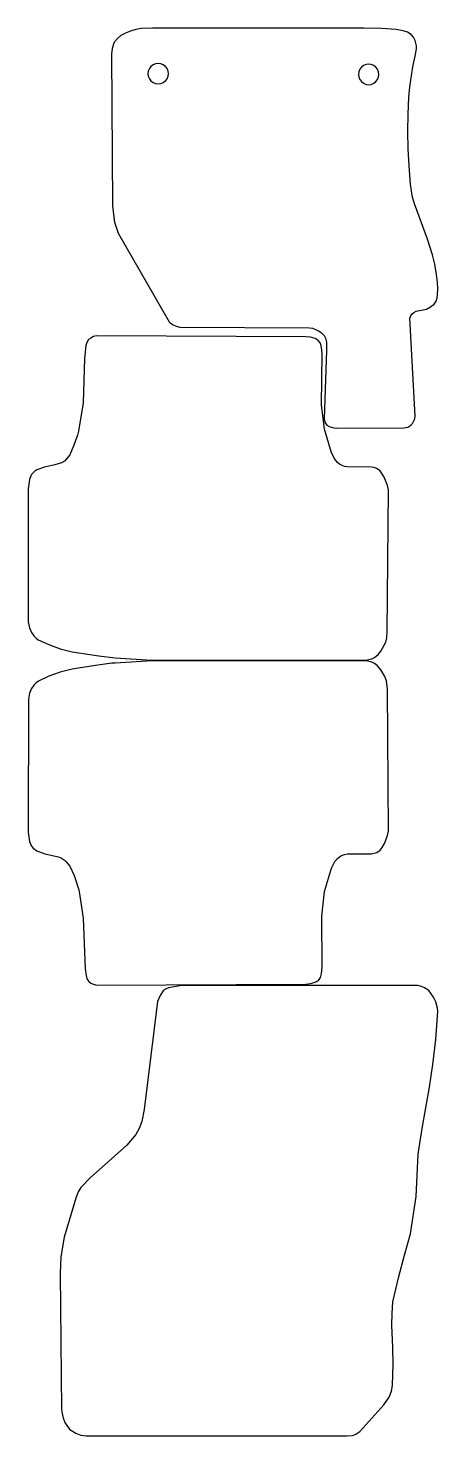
# Model space of a CAD drawing. Header units: millimetres. Extents: x 1918 to 2499, y 1 to 1999.
import ezdxf

# ---------------------------------------------------------------- set-up
doc = ezdxf.new("R2010")
doc.units = ezdxf.units.MM
doc.layers.add('1', color=7, linetype='Continuous')
doc.layers.add('11', color=7, linetype='Continuous')

msp = doc.modelspace()

# ---------------------------------------------------------------- linework, layer by layer
at = {"layer": '1', "color": 18}
for points in [[(2078.1, 1998.5), (2070.2, 1997.2), (2062.6, 1994.9), (2055.8, 1992.1), (2049.2, 1988.8), (2044.3, 1984.5), (2040, 1979.7), (2039.3, 1977.9), (2036.7, 1970.3), (2036, 1962.2), (2037.5, 1747), (2038.5, 1734.3), (2040, 1723.4), (2045.1, 1707.9), (2117.7, 1582.2), (2119.3, 1580.7), (2123.3, 1577.9), (2127.4, 1576.1), (2133, 1574.8), (2316.9, 1573.8), (2321.2, 1573), (2329.6, 1569.5), (2333.4, 1566.9), (2337.5, 1562.9), (2339.7, 1559.1), (2340.8, 1553.2), (2341, 1547.4), (2340.8, 1541.5), (2337.5, 1444.5), (2338.5, 1439.7), (2341.3, 1435.6), (2344.6, 1433.6), (2351.4, 1431.6), (2354.7, 1431.3), (2450.5, 1431.6), (2456.3, 1432.8), (2460.9, 1435.4), (2463.2, 1437.9), (2466.2, 1444.3), (2467, 1448.1), (2459.4, 1587.3), (2460.6, 1590.6), (2462.4, 1593.4), (2465, 1595.4), (2468, 1597.2), (2482.7, 1600.2), (2488.8, 1603.3), (2493.7, 1607.1), (2496.5, 1611.7), (2498, 1616), (2498.7, 1620.5), (2499, 1629.4), (2498.7, 1638.1), (2497.2, 1649.5), (2494.7, 1664.2), (2491.4, 1677.4), (2484.3, 1699.5), (2465.7, 1749.8), (2463.2, 1759), (2461.4, 1768.1), (2460.1, 1777.5), (2458.1, 1803.4), (2457.1, 1827.8), (2456.6, 1852.4), (2456.8, 1876.8), (2457.9, 1901.2), (2459.4, 1915.7), (2463.4, 1943.9), (2466.7, 1959.4), (2468.8, 1969.8), (2468.8, 1973.9), (2467, 1981.5), (2464.5, 1986), (2461.2, 1989.9), (2456.1, 1993.2), (2450, 1995.4), (2439.8, 1997), (2419.2, 1998.5), (2394.1, 1999), (2094.1, 1999)], [(2390.3, 1101.9), (2398.9, 1102.5), (2405.2, 1104), (2409.1, 1105.8), (2414.1, 1109.8), (2417.9, 1114.9), (2425.1, 1127.6), (2426.6, 1133.7), (2427.3, 1142.3), (2428.9, 1343.8), (2427.6, 1350.1), (2423, 1361.5), (2417.2, 1370.9), (2412.1, 1374), (2408.5, 1375.2), (2404.7, 1375.8), (2371, 1376.3), (2366.4, 1377), (2362.3, 1378.6), (2359.3, 1380.3), (2356.5, 1382.6), (2352.9, 1387.2), (2348.1, 1396.3), (2338.2, 1429.6), (2334.1, 1464.4), (2334.6, 1536.8), (2333.9, 1545.9), (2332.6, 1551.8), (2329.3, 1555.8), (2325, 1558.4), (2318.4, 1560.2), (2311.8, 1560.9), (2014.6, 1562.2), (2010.3, 1561.2), (2006.5, 1559.1), (2003.4, 1556.9), (2000.9, 1553), (1999.6, 1548.7), (1997.6, 1530.2), (1995.5, 1467.2), (1989.2, 1427.1), (1987.7, 1421.2), (1982.6, 1407), (1976.5, 1393.5), (1969.1, 1384.6), (1965.1, 1382.1), (1955.2, 1379.1), (1940.9, 1376), (1929.8, 1371.9), (1927, 1370.2), (1922.1, 1365.3), (1921.4, 1363.8), (1919.6, 1358.2), (1918.3, 1351.9), (1917.6, 1345.3), (1917.8, 1156.6), (1918.3, 1152), (1919.3, 1147.9), (1922.4, 1141.3), (1925.7, 1136.5), (1928.7, 1133.4), (1932, 1130.9), (1946.8, 1124), (1962.8, 1118.2), (1980, 1113.9), (2017.7, 1107.9), (2041, 1105.2), (2093.3, 1101.9)], [(2093.4, 1100.9), (2041.1, 1097.9), (2036.4, 1097.5), (2013.1, 1094.6), (1980.1, 1089.3), (1962.8, 1084.9), (1946.8, 1079.1), (1932.1, 1072.2), (1928.8, 1069.7), (1925.8, 1066.7), (1922.5, 1061.6), (1919.4, 1055.2), (1917.9, 1046.6), (1917.6, 857.6), (1919.7, 844.7), (1922.2, 837.8), (1924.5, 835), (1929.8, 831.2), (1941, 827.1), (1960.8, 822.6), (1965.1, 820.8), (1969.2, 818.2), (1971.7, 815.7), (1976.6, 809.6), (1982.7, 796.1), (1989.3, 776.1), (1990.3, 770.2), (1995.6, 735.9), (1998.4, 663.8), (1999.7, 654.2), (2000.9, 649.8), (2003.5, 646), (2006.5, 643.7), (2010.3, 642), (2014.7, 640.7), (2311.8, 642.2), (2318.4, 643), (2325, 644.8), (2329.4, 647.3), (2332.7, 651.4), (2333.9, 657), (2334.7, 666.4), (2334.2, 738.5), (2338.3, 773.5), (2348.2, 806.8), (2353, 816), (2356.5, 820.5), (2359.3, 822.8), (2362.4, 824.6), (2366.4, 826.1), (2371, 826.9), (2404.8, 827.1), (2408.6, 827.9), (2412.2, 829.2), (2417.2, 832.2), (2420, 836.3), (2423.1, 841.6), (2425.4, 846.7), (2427.7, 853), (2428.9, 859.4), (2427.4, 1060.8), (2426.1, 1072.5), (2423.6, 1078.6), (2418, 1088), (2412.7, 1094.6), (2409.1, 1097.4), (2405.3, 1099.2), (2399, 1100.4), (2394.6, 1100.9)], [(2422.3, 44.9), (2429.9, 55.9), (2433.2, 64.2), (2434.7, 72.4), (2435.6, 103.2), (2435.2, 126.2), (2433.7, 158.2), (2434, 174.7), (2435, 191.2), (2443.6, 227.1), (2451.5, 257.5), (2460.1, 287.8), (2468, 340.9), (2471.2, 401), (2476.6, 437.4), (2487.3, 495.8), (2492.1, 528), (2496.1, 563.5), (2499, 603.7), (2498.7, 608.1), (2496.2, 617.2), (2492.9, 623.8), (2486, 633), (2480.2, 637), (2475.6, 639), (2470.8, 640.3), (2135.8, 640.3), (2116.7, 637), (2113.4, 635.5), (2109.1, 632.4), (2104.8, 626.1), (2101.2, 617.5), (2082.4, 464.3), (2078.9, 447), (2075.1, 437.4), (2070.2, 428.7), (2057.8, 413.5), (2005.5, 367.3), (1992.3, 353.6), (1988.5, 347.2), (1985.4, 338.3), (1968.6, 282.9), (1963.8, 255.3), (1963.1, 231.4), (1964.8, 38.6), (1965.9, 32.5), (1967.4, 26.7), (1969.7, 20.1), (1973.2, 14.2), (1976.5, 10.1), (1985.4, 4.6), (1992.5, 1.8), (2000.1, 1), (2370, 1), (2377.8, 1.5), (2382.7, 3.3), (2388.3, 7.1)]]:
    msp.add_lwpolyline(points, close=True, dxfattribs=at)
at = {"layer": '11', "color": 18}
for points in [[(2116.7, 1934.2), (2116.2, 1938), (2114.7, 1941.6), (2112.4, 1944.6), (2109.4, 1946.9), (2105.8, 1948.2), (2102.3, 1948.7), (2098.4, 1948.2), (2094.9, 1946.9), (2091.8, 1944.6), (2089.6, 1941.6), (2088, 1938), (2087.5, 1934.2), (2088, 1930.7), (2089.6, 1927.1), (2091.8, 1924.1), (2094.9, 1921.8), (2098.4, 1920.3), (2102.3, 1919.8), (2105.8, 1920.3), (2109.4, 1921.8), (2112.4, 1924.1), (2114.7, 1927.1), (2116.2, 1930.7)], [(2415.4, 1933.2), (2414.9, 1937), (2413.4, 1940.6), (2411.1, 1943.6), (2408.1, 1945.9), (2404.5, 1947.4), (2401, 1947.7), (2397.1, 1947.4), (2393.6, 1945.9), (2390.5, 1943.6), (2388.3, 1940.6), (2387, 1937), (2386.5, 1933.2), (2387, 1929.7), (2388.3, 1926.1), (2390.5, 1923.1), (2393.6, 1920.8), (2397.1, 1919.2), (2401, 1918.7), (2404.5, 1919.2), (2408.1, 1920.8), (2411.1, 1923.1), (2413.4, 1926.1), (2414.9, 1929.7)]]:
    msp.add_lwpolyline(points, close=True, dxfattribs=at)

doc.saveas('drawing.dxf')
